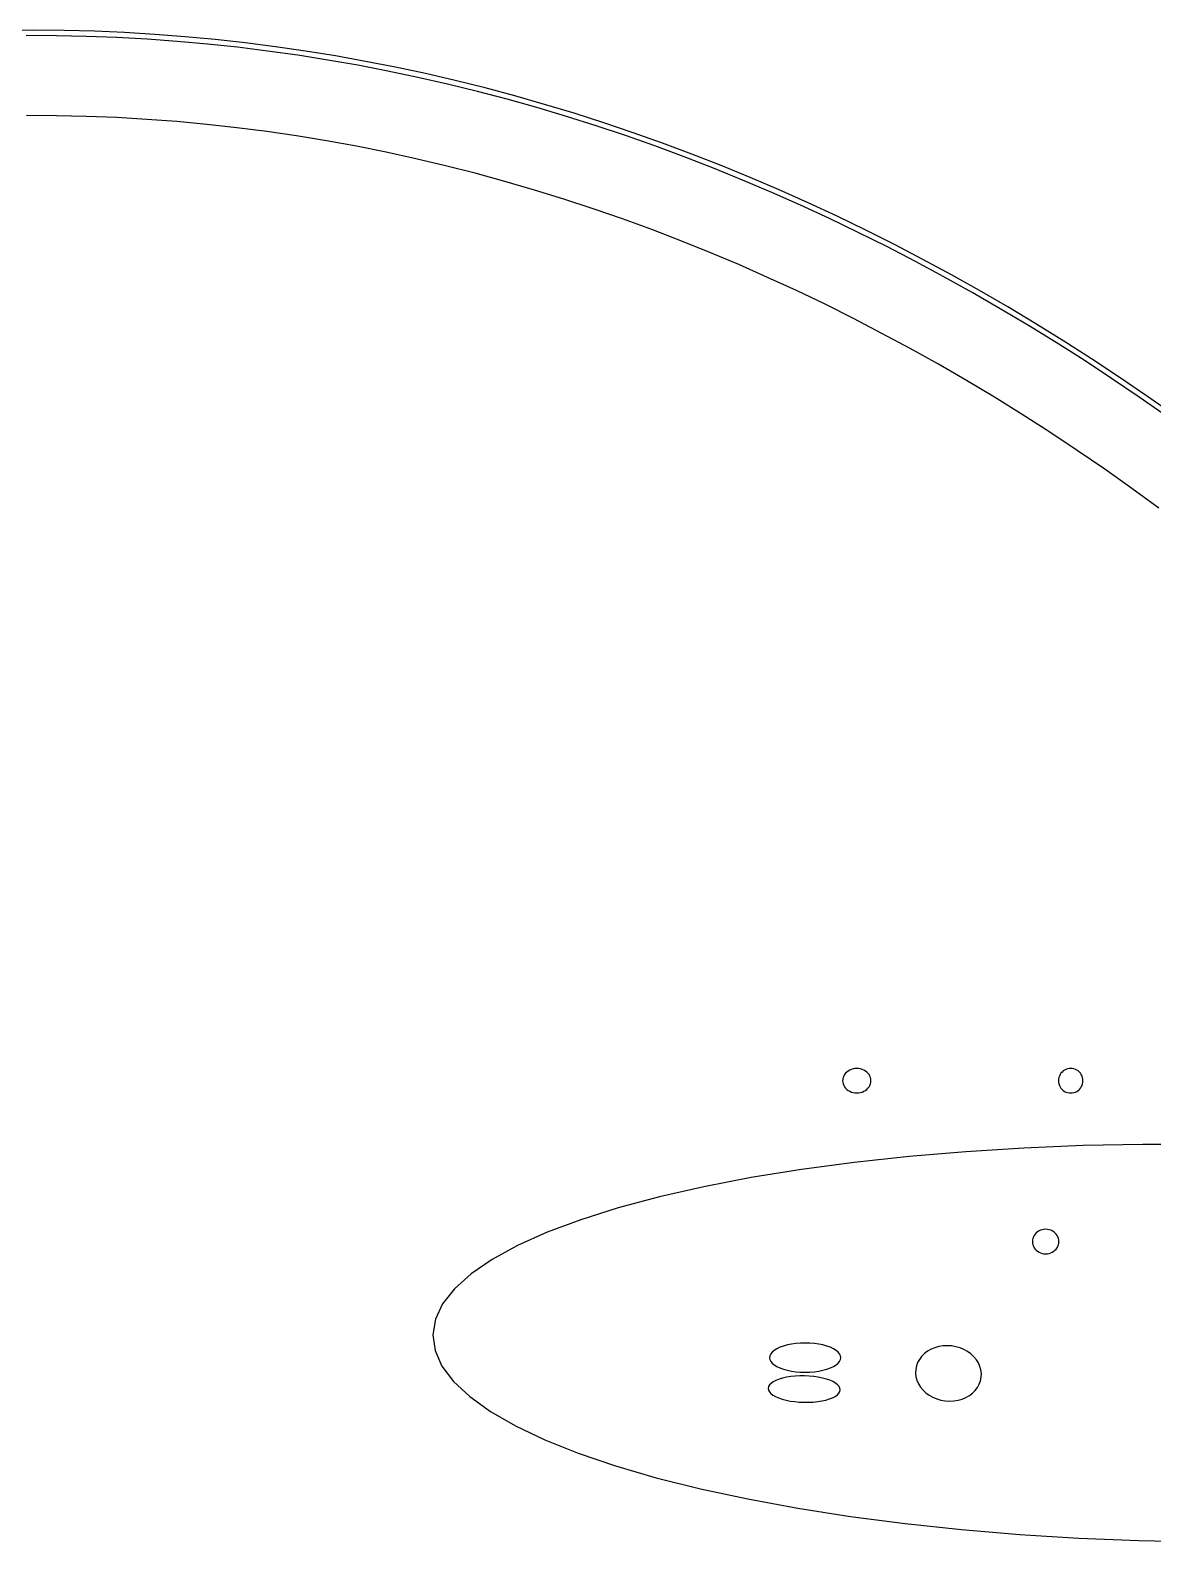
# Model space of a CAD drawing. Extents: x -4 to 217, y -26 to 302.
# Drawn here: x 106.2 to 153.2, y 238.6 to 301.8 of the extents above; entities that cross this region are included whole.
import ezdxf

# ---------------------------------------------------------------- set-up
doc = ezdxf.new("R2010")
doc.units = 0

msp = doc.modelspace()

# ---------------------------------------------------------------- linework, layer by layer
at = {"layer": 'ELLIPSES'}
for p, q in [((106.34, 301.839), (105.075, 301.828)), ((107.606, 301.828), (106.34, 301.839)), ((108.871, 301.796), (107.606, 301.828)), ((110.135, 301.742), (108.871, 301.796)), ((107.281, 301.61), (106.016, 301.615)), ((108.545, 301.583), (107.281, 301.61)), ((109.81, 301.535), (108.545, 301.583)), ((111.074, 301.464), (109.81, 301.535)), ((111.399, 301.666), (110.135, 301.742)), ((112.337, 301.373), (111.074, 301.464)), ((112.663, 301.569), (111.399, 301.666)), ((113.6, 301.26), (112.337, 301.373)), ((113.926, 301.451), (112.663, 301.569)), ((114.861, 301.125), (113.6, 301.26)), ((115.187, 301.311), (113.926, 301.451)), ((116.122, 300.969), (114.861, 301.125)), ((116.448, 301.15), (115.187, 301.311)), ((117.707, 300.967), (116.448, 301.15)), ((117.381, 300.791), (116.122, 300.969)), ((118.639, 300.592), (117.381, 300.791)), ((118.965, 300.763), (117.707, 300.967)), ((119.895, 300.371), (118.639, 300.592)), ((120.221, 300.537), (118.965, 300.763)), ((121.475, 300.29), (120.221, 300.537)), ((121.149, 300.129), (119.895, 300.371)), ((122.402, 299.866), (121.149, 300.129)), ((122.727, 300.022), (121.475, 300.29)), ((123.652, 299.581), (122.402, 299.866)), ((123.977, 299.733), (122.727, 300.022)), ((124.9, 299.275), (123.652, 299.581)), ((125.225, 299.422), (123.977, 299.733)), ((126.145, 298.948), (124.9, 299.275)), ((126.47, 299.09), (125.225, 299.422)), ((127.388, 298.599), (126.145, 298.948)), ((127.712, 298.737), (126.47, 299.09)), ((128.629, 298.23), (127.388, 298.599)), ((128.952, 298.363), (127.712, 298.737)), ((107.286, 298.26), (106.028, 298.265)), ((108.544, 298.232), (107.286, 298.26)), ((109.802, 298.182), (108.544, 298.232)), ((111.06, 298.109), (109.802, 298.182)), ((112.317, 298.015), (111.06, 298.109)), ((113.573, 297.898), (112.317, 298.015)), ((129.866, 297.839), (128.629, 298.23)), ((130.189, 297.967), (128.952, 298.363)), ((131.423, 297.551), (130.189, 297.967)), ((114.828, 297.759), (113.573, 297.898)), ((116.082, 297.597), (114.828, 297.759)), ((117.334, 297.414), (116.082, 297.597)), ((118.585, 297.208), (117.334, 297.414)), ((131.1, 297.427), (129.866, 297.839)), ((132.331, 296.994), (131.1, 297.427)), ((132.653, 297.114), (131.423, 297.551)), ((119.835, 296.981), (118.585, 297.208)), ((121.082, 296.731), (119.835, 296.981)), ((122.327, 296.459), (121.082, 296.731)), ((133.558, 296.54), (132.331, 296.994)), ((133.88, 296.656), (132.653, 297.114)), ((123.57, 296.165), (122.327, 296.459)), ((124.811, 295.85), (123.57, 296.165)), ((134.782, 296.065), (133.558, 296.54)), ((135.103, 296.177), (133.88, 296.656)), ((136.002, 295.57), (134.782, 296.065)), ((136.323, 295.677), (135.103, 296.177)), ((126.049, 295.512), (124.811, 295.85)), ((127.285, 295.152), (126.049, 295.512)), ((137.218, 295.054), (136.002, 295.57)), ((137.538, 295.156), (136.323, 295.677)), ((128.517, 294.771), (127.285, 295.152)), ((138.43, 294.516), (137.218, 295.054)), ((138.75, 294.615), (137.538, 295.156)), ((129.747, 294.368), (128.517, 294.771)), ((130.973, 293.943), (129.747, 294.368)), ((139.638, 293.959), (138.43, 294.516)), ((139.957, 294.054), (138.75, 294.615)), ((132.196, 293.497), (130.973, 293.943)), ((140.841, 293.38), (139.638, 293.959)), ((141.16, 293.471), (139.957, 294.054)), ((133.415, 293.029), (132.196, 293.497)), ((134.63, 292.539), (133.415, 293.029)), ((142.04, 292.782), (140.841, 293.38)), ((142.358, 292.869), (141.16, 293.471)), ((135.842, 292.028), (134.63, 292.539)), ((143.234, 292.163), (142.04, 292.782)), ((143.551, 292.246), (142.358, 292.869)), ((137.049, 291.495), (135.842, 292.028)), ((144.424, 291.523), (143.234, 292.163)), ((144.74, 291.603), (143.551, 292.246)), ((138.252, 290.942), (137.049, 291.495)), ((145.608, 290.863), (144.424, 291.523)), ((145.923, 290.939), (144.74, 291.603)), ((139.451, 290.367), (138.252, 290.942)), ((146.787, 290.183), (145.608, 290.863)), ((147.102, 290.256), (145.923, 290.939)), ((140.645, 289.77), (139.451, 290.367)), ((141.834, 289.153), (140.645, 289.77)), ((147.961, 289.484), (146.787, 290.183)), ((148.274, 289.552), (147.102, 290.256)), ((143.018, 288.515), (141.834, 289.153)), ((149.129, 288.764), (147.961, 289.484)), ((149.442, 288.829), (148.274, 289.552)), ((144.197, 287.856), (143.018, 288.515)), ((150.292, 288.024), (149.129, 288.764)), ((150.604, 288.085), (149.442, 288.829)), ((145.371, 287.176), (144.197, 287.856)), ((151.448, 287.264), (150.292, 288.024)), ((151.76, 287.323), (150.604, 288.085)), ((152.599, 286.485), (151.448, 287.264)), ((152.91, 286.54), (151.76, 287.323)), ((146.54, 286.475), (145.371, 287.176)), ((147.703, 285.754), (146.54, 286.475)), ((153.744, 285.686), (152.599, 286.485)), ((154.053, 285.738), (152.91, 286.54)), ((148.86, 285.012), (147.703, 285.754)), ((150.011, 284.25), (148.86, 285.012)), ((151.157, 283.468), (150.011, 284.25)), ((152.296, 282.665), (151.157, 283.468)), ((153.428, 281.842), (152.296, 282.665)), ((140.267, 258.129), (140.233, 258.069)), ((140.31, 258.185), (140.267, 258.129)), ((140.361, 258.235), (140.31, 258.185)), ((140.419, 258.279), (140.361, 258.235)), ((140.484, 258.317), (140.419, 258.279)), ((140.553, 258.346), (140.484, 258.317)), ((140.626, 258.368), (140.553, 258.346)), ((140.702, 258.381), (140.626, 258.368)), ((140.78, 258.385), (140.702, 258.381)), ((140.857, 258.381), (140.78, 258.385)), ((140.933, 258.368), (140.857, 258.381)), ((141.006, 258.346), (140.933, 258.368)), ((141.075, 258.317), (141.006, 258.346)), ((141.14, 258.279), (141.075, 258.317)), ((141.198, 258.235), (141.14, 258.279)), ((141.249, 258.185), (141.198, 258.235)), ((141.292, 258.129), (141.249, 258.185)), ((141.326, 258.069), (141.292, 258.129)), ((149.288, 258.13), (149.258, 258.07)), ((149.325, 258.186), (149.288, 258.13)), ((149.37, 258.237), (149.325, 258.186)), ((149.42, 258.281), (149.37, 258.237)), ((149.476, 258.318), (149.42, 258.281)), ((149.536, 258.348), (149.476, 258.318)), ((149.6, 258.37), (149.536, 258.348)), ((149.666, 258.383), (149.6, 258.37)), ((149.733, 258.387), (149.666, 258.383)), ((149.8, 258.383), (149.733, 258.387)), ((149.866, 258.37), (149.8, 258.383)), ((149.93, 258.348), (149.866, 258.37)), ((149.99, 258.318), (149.93, 258.348)), ((150.046, 258.281), (149.99, 258.318)), ((150.096, 258.237), (150.046, 258.281)), ((150.141, 258.186), (150.096, 258.237)), ((150.178, 258.13), (150.141, 258.186)), ((150.208, 258.07), (150.178, 258.13)), ((140.193, 257.94), (140.188, 257.873)), ((140.188, 257.873), (140.193, 257.807)), ((140.208, 258.006), (140.193, 257.94)), ((140.193, 257.807), (140.208, 257.741)), ((140.233, 258.069), (140.208, 258.006)), ((140.208, 257.741), (140.233, 257.678)), ((140.233, 257.678), (140.267, 257.618)), ((140.267, 257.618), (140.31, 257.562)), ((140.31, 257.562), (140.361, 257.512)), ((140.361, 257.512), (140.419, 257.468)), ((141.14, 257.468), (141.198, 257.512)), ((141.198, 257.512), (141.249, 257.562)), ((141.249, 257.562), (141.292, 257.618)), ((141.292, 257.618), (141.326, 257.678)), ((141.351, 258.006), (141.326, 258.069)), ((141.326, 257.678), (141.351, 257.741)), ((141.366, 257.94), (141.351, 258.006)), ((141.351, 257.741), (141.366, 257.807)), ((141.371, 257.873), (141.366, 257.94)), ((141.366, 257.807), (141.371, 257.873)), ((149.224, 257.941), (149.219, 257.873)), ((149.219, 257.873), (149.224, 257.806)), ((149.237, 258.006), (149.224, 257.941)), ((149.224, 257.806), (149.237, 257.741)), ((149.258, 258.07), (149.237, 258.006)), ((149.237, 257.741), (149.258, 257.677)), ((149.258, 257.677), (149.288, 257.617)), ((149.288, 257.617), (149.325, 257.561)), ((149.325, 257.561), (149.37, 257.51)), ((149.37, 257.51), (149.42, 257.466)), ((150.046, 257.466), (150.096, 257.51)), ((150.096, 257.51), (150.141, 257.561)), ((150.141, 257.561), (150.178, 257.617)), ((150.178, 257.617), (150.208, 257.677)), ((150.229, 258.006), (150.208, 258.07)), ((150.208, 257.677), (150.229, 257.741)), ((150.242, 257.941), (150.229, 258.006)), ((150.229, 257.741), (150.242, 257.806)), ((150.247, 257.873), (150.242, 257.941)), ((150.242, 257.806), (150.247, 257.873)), ((140.419, 257.468), (140.484, 257.43)), ((140.484, 257.43), (140.553, 257.401)), ((140.553, 257.401), (140.626, 257.379)), ((140.626, 257.379), (140.702, 257.366)), ((140.702, 257.366), (140.78, 257.362)), ((140.78, 257.362), (140.857, 257.366)), ((140.857, 257.366), (140.933, 257.379)), ((140.933, 257.379), (141.006, 257.401)), ((141.006, 257.401), (141.075, 257.43)), ((141.075, 257.43), (141.14, 257.468)), ((149.42, 257.466), (149.476, 257.429)), ((149.476, 257.429), (149.536, 257.399)), ((149.536, 257.399), (149.6, 257.377)), ((149.6, 257.377), (149.666, 257.364)), ((149.666, 257.364), (149.733, 257.36)), ((149.733, 257.36), (149.8, 257.364)), ((149.8, 257.364), (149.866, 257.377)), ((149.866, 257.377), (149.93, 257.399)), ((149.93, 257.399), (149.99, 257.429)), ((149.99, 257.429), (150.046, 257.466)), ((147.772, 255.055), (145.34, 254.904)), ((150.25, 255.156), (147.772, 255.055)), ((152.758, 255.206), (150.25, 255.156)), ((155.281, 255.204), (152.758, 255.206)), ((140.673, 254.455), (138.466, 254.16)), ((142.968, 254.704), (140.673, 254.455)), ((145.34, 254.904), (142.968, 254.704)), ((136.363, 253.82), (134.376, 253.437)), ((138.466, 254.16), (136.363, 253.82)), ((134.376, 253.437), (132.517, 253.014)), ((130.798, 252.553), (129.229, 252.058)), ((132.517, 253.014), (130.798, 252.553)), ((129.229, 252.058), (127.82, 251.53)), ((127.82, 251.53), (126.58, 250.974)), ((148.137, 251.209), (148.133, 251.143)), ((148.152, 251.275), (148.137, 251.209)), ((148.175, 251.339), (148.152, 251.275)), ((148.207, 251.399), (148.175, 251.339)), ((148.247, 251.455), (148.207, 251.399)), ((148.295, 251.505), (148.247, 251.455)), ((148.349, 251.549), (148.295, 251.505)), ((148.409, 251.586), (148.349, 251.549)), ((148.474, 251.616), (148.409, 251.586)), ((148.542, 251.638), (148.474, 251.616)), ((148.613, 251.651), (148.542, 251.638)), ((148.685, 251.655), (148.613, 251.651)), ((148.757, 251.651), (148.685, 251.655)), ((148.828, 251.638), (148.757, 251.651)), ((148.897, 251.616), (148.828, 251.638)), ((148.961, 251.586), (148.897, 251.616)), ((149.022, 251.549), (148.961, 251.586)), ((149.076, 251.505), (149.022, 251.549)), ((149.124, 251.455), (149.076, 251.505)), ((149.164, 251.399), (149.124, 251.455)), ((149.196, 251.339), (149.164, 251.399)), ((149.219, 251.275), (149.196, 251.339)), ((149.233, 251.209), (149.219, 251.275)), ((149.238, 251.143), (149.233, 251.209)), ((126.58, 250.974), (125.517, 250.392)), ((148.133, 251.143), (148.137, 251.076)), ((148.137, 251.076), (148.152, 251.01)), ((148.152, 251.01), (148.175, 250.946)), ((148.175, 250.946), (148.207, 250.886)), ((148.207, 250.886), (148.247, 250.83)), ((148.247, 250.83), (148.295, 250.78)), ((148.295, 250.78), (148.349, 250.736)), ((148.349, 250.736), (148.409, 250.699)), ((148.409, 250.699), (148.474, 250.669)), ((148.474, 250.669), (148.542, 250.647)), ((148.542, 250.647), (148.613, 250.634)), ((148.613, 250.634), (148.685, 250.63)), ((148.685, 250.63), (148.757, 250.634)), ((148.757, 250.634), (148.828, 250.647)), ((148.828, 250.647), (148.897, 250.669)), ((148.897, 250.669), (148.961, 250.699)), ((148.961, 250.699), (149.022, 250.736)), ((149.022, 250.736), (149.076, 250.78)), ((149.076, 250.78), (149.124, 250.83)), ((149.124, 250.83), (149.164, 250.886)), ((149.164, 250.886), (149.196, 250.946)), ((149.196, 250.946), (149.219, 251.01)), ((149.219, 251.01), (149.233, 251.076)), ((149.233, 251.076), (149.238, 251.143)), ((125.517, 250.392), (124.636, 249.789)), ((124.636, 249.789), (123.944, 249.168)), ((123.944, 249.168), (123.445, 248.533)), ((123.445, 248.533), (123.141, 247.888)), ((123.141, 247.888), (123.035, 247.237)), ((123.035, 247.237), (123.127, 246.584)), ((137.713, 246.768), (137.566, 246.716)), ((137.875, 246.813), (137.713, 246.768)), ((138.05, 246.848), (137.875, 246.813)), ((138.235, 246.873), (138.05, 246.848)), ((138.426, 246.889), (138.235, 246.873)), ((138.62, 246.894), (138.426, 246.889)), ((138.815, 246.889), (138.62, 246.894)), ((139.006, 246.873), (138.815, 246.889)), ((139.191, 246.848), (139.006, 246.873)), ((139.366, 246.813), (139.191, 246.848)), ((139.528, 246.768), (139.366, 246.813)), ((139.675, 246.716), (139.528, 246.768)), ((144.215, 246.747), (144.047, 246.699)), ((144.391, 246.775), (144.215, 246.747)), ((144.57, 246.784), (144.391, 246.775)), ((144.751, 246.773), (144.57, 246.784)), ((144.928, 246.742), (144.751, 246.773)), ((145.101, 246.692), (144.928, 246.742)), ((123.127, 246.584), (123.417, 245.932)), ((137.143, 246.364), (137.13, 246.285)), ((137.13, 246.285), (137.143, 246.205)), ((137.181, 246.442), (137.143, 246.364)), ((137.143, 246.205), (137.181, 246.127)), ((137.243, 246.518), (137.181, 246.442)), ((137.181, 246.127), (137.243, 246.052)), ((137.329, 246.589), (137.243, 246.518)), ((137.438, 246.656), (137.329, 246.589)), ((137.566, 246.716), (137.438, 246.656)), ((139.803, 246.656), (139.675, 246.716)), ((139.912, 246.589), (139.803, 246.656)), ((139.998, 246.518), (139.912, 246.589)), ((140.06, 246.442), (139.998, 246.518)), ((139.998, 246.052), (140.06, 246.127)), ((140.098, 246.364), (140.06, 246.442)), ((140.06, 246.127), (140.098, 246.205)), ((140.111, 246.285), (140.098, 246.364)), ((140.098, 246.205), (140.111, 246.285)), ((143.4, 246.212), (143.326, 246.077)), ((143.495, 246.338), (143.4, 246.212)), ((143.61, 246.451), (143.495, 246.338)), ((143.741, 246.55), (143.61, 246.451)), ((143.888, 246.633), (143.741, 246.55)), ((144.047, 246.699), (143.888, 246.633)), ((145.265, 246.624), (145.101, 246.692)), ((145.419, 246.539), (145.265, 246.624)), ((145.558, 246.438), (145.419, 246.539)), ((145.681, 246.323), (145.558, 246.438)), ((145.787, 246.196), (145.681, 246.323)), ((145.872, 246.06), (145.787, 246.196)), ((123.417, 245.932), (123.902, 245.287)), ((137.243, 246.052), (137.329, 245.98)), ((137.329, 245.98), (137.438, 245.914)), ((137.438, 245.914), (137.566, 245.854)), ((137.566, 245.854), (137.713, 245.801)), ((137.839, 245.461), (137.675, 245.425)), ((137.713, 245.801), (137.875, 245.757)), ((138.016, 245.49), (137.839, 245.461)), ((137.875, 245.757), (138.05, 245.722)), ((138.203, 245.509), (138.016, 245.49)), ((138.05, 245.722), (138.235, 245.696)), ((138.397, 245.519), (138.203, 245.509)), ((138.235, 245.696), (138.426, 245.681)), ((138.593, 245.519), (138.397, 245.519)), ((138.426, 245.681), (138.62, 245.675)), ((138.789, 245.511), (138.593, 245.519)), ((138.62, 245.675), (138.815, 245.681)), ((138.982, 245.492), (138.789, 245.511)), ((138.815, 245.681), (139.006, 245.696)), ((139.168, 245.465), (138.982, 245.492)), ((139.006, 245.696), (139.191, 245.722)), ((139.344, 245.43), (139.168, 245.465)), ((139.191, 245.722), (139.366, 245.757)), ((139.366, 245.757), (139.528, 245.801)), ((139.528, 245.801), (139.675, 245.854)), ((139.675, 245.854), (139.803, 245.914)), ((139.803, 245.914), (139.912, 245.98)), ((139.912, 245.98), (139.998, 246.052)), ((143.245, 245.785), (143.239, 245.634)), ((143.239, 245.634), (143.257, 245.483)), ((143.274, 245.934), (143.245, 245.785)), ((143.257, 245.483), (143.298, 245.334)), ((143.326, 246.077), (143.274, 245.934)), ((145.935, 245.916), (145.872, 246.06)), ((145.976, 245.767), (145.935, 245.916)), ((145.959, 245.316), (145.988, 245.465)), ((145.994, 245.616), (145.976, 245.767)), ((145.988, 245.465), (145.994, 245.616)), ((123.902, 245.287), (124.581, 244.651)), ((137.091, 245.07), (137.077, 244.998)), ((137.077, 244.998), (137.088, 244.926)), ((137.088, 244.926), (137.125, 244.854)), ((137.131, 245.14), (137.091, 245.07)), ((137.125, 244.854), (137.187, 244.784)), ((137.196, 245.207), (137.131, 245.14)), ((137.284, 245.27), (137.196, 245.207)), ((137.395, 245.328), (137.284, 245.27)), ((137.526, 245.38), (137.395, 245.328)), ((137.675, 245.425), (137.526, 245.38)), ((139.507, 245.386), (139.344, 245.43)), ((139.654, 245.335), (139.507, 245.386)), ((139.782, 245.278), (139.654, 245.335)), ((139.89, 245.216), (139.782, 245.278)), ((139.976, 245.149), (139.89, 245.216)), ((140.038, 245.079), (139.976, 245.149)), ((140.032, 244.793), (140.072, 244.863)), ((140.075, 245.007), (140.038, 245.079)), ((140.072, 244.863), (140.086, 244.935)), ((140.086, 244.935), (140.075, 245.007)), ((143.298, 245.334), (143.361, 245.19)), ((143.361, 245.19), (143.446, 245.054)), ((143.446, 245.054), (143.552, 244.927)), ((143.552, 244.927), (143.675, 244.812)), ((145.623, 244.799), (145.738, 244.913)), ((145.738, 244.913), (145.833, 245.038)), ((145.833, 245.038), (145.907, 245.173)), ((145.907, 245.173), (145.959, 245.316)), ((124.581, 244.651), (125.448, 244.029)), ((137.187, 244.784), (137.272, 244.717)), ((137.272, 244.717), (137.381, 244.655)), ((137.381, 244.655), (137.509, 244.598)), ((137.509, 244.598), (137.656, 244.547)), ((137.656, 244.547), (137.819, 244.503)), ((137.819, 244.503), (137.995, 244.468)), ((137.995, 244.468), (138.181, 244.441)), ((138.181, 244.441), (138.373, 244.422)), ((138.373, 244.422), (138.57, 244.414)), ((138.57, 244.414), (138.766, 244.414)), ((138.766, 244.414), (138.96, 244.424)), ((138.96, 244.424), (139.146, 244.444)), ((139.146, 244.444), (139.324, 244.472)), ((139.324, 244.472), (139.488, 244.509)), ((139.488, 244.509), (139.637, 244.553)), ((139.637, 244.553), (139.768, 244.605)), ((139.768, 244.605), (139.879, 244.663)), ((139.879, 244.663), (139.967, 244.726)), ((139.967, 244.726), (140.032, 244.793)), ((143.675, 244.812), (143.814, 244.712)), ((143.814, 244.712), (143.968, 244.626)), ((143.968, 244.626), (144.132, 244.558)), ((144.132, 244.558), (144.304, 244.508)), ((144.304, 244.508), (144.482, 244.478)), ((144.482, 244.478), (144.663, 244.467)), ((144.663, 244.467), (144.842, 244.475)), ((144.842, 244.475), (145.018, 244.504)), ((145.018, 244.504), (145.186, 244.551)), ((145.186, 244.551), (145.345, 244.617)), ((145.345, 244.617), (145.492, 244.7)), ((145.492, 244.7), (145.623, 244.799)), ((125.448, 244.029), (126.499, 243.425)), ((126.499, 243.425), (127.727, 242.842)), ((127.727, 242.842), (129.124, 242.285)), ((129.124, 242.285), (130.681, 241.755)), ((130.681, 241.755), (132.39, 241.257)), ((132.39, 241.257), (134.239, 240.794)), ((134.239, 240.794), (136.218, 240.369)), ((136.218, 240.369), (138.313, 239.983)), ((138.313, 239.983), (140.513, 239.641)), ((140.513, 239.641), (142.803, 239.343)), ((142.803, 239.343), (145.169, 239.091)), ((145.169, 239.091), (147.598, 238.888)), ((147.598, 238.888), (150.073, 238.734)), ((150.073, 238.734), (152.579, 238.63)), ((152.579, 238.63), (155.102, 238.577))]:
    msp.add_line(p, q, dxfattribs=at)

doc.saveas('drawing.dxf')
